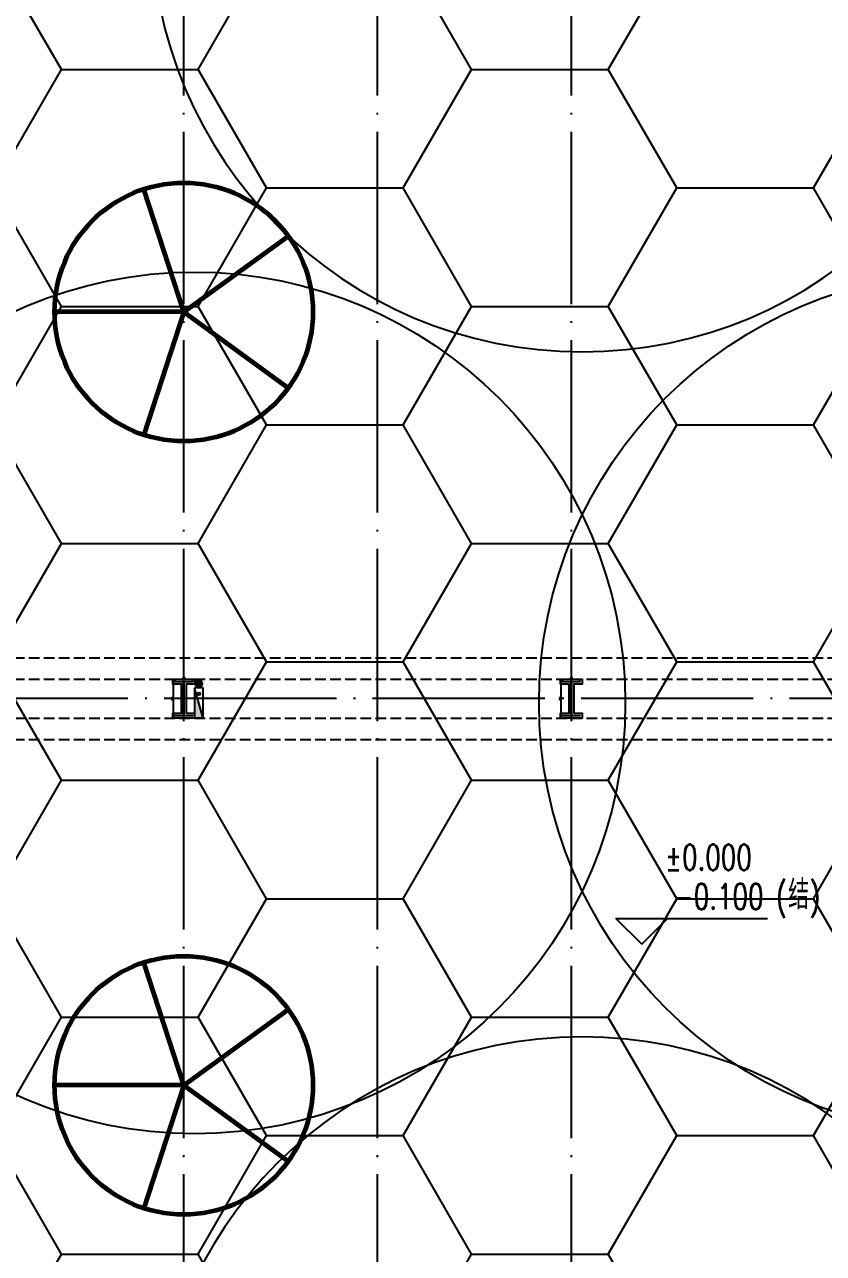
# Model space of a CAD drawing. Extents: x -821772 to -21949, y 506164 to 1049594.
# Drawn here: x -267550 to -249002, y 571942 to 600467 of the extents above; entities that cross this region are included whole.
import ezdxf
from ezdxf.xclip import XClip

# ---------------------------------------------------------------- set-up
doc = ezdxf.new("R2010")
doc.units = 0
doc.header["$LTSCALE"] = 1000
doc.header["$MEASUREMENT"] = 0
doc.header["$XCLIPFRAME"] = 2
doc.linetypes.add('10平面20250807_t3$0$DASH', pattern=[0.35, 0.25, -0.1])
doc.linetypes.add('10平面20250807_t3$0$DOTE', pattern=[2.42, 2, -0.2, 0.02, -0.2])
doc.layers.get('Defpoints').update_dxf_attribs({"color": 210})
for name, color, linetype in [('10平面20250807_t3$0$A-AXIS-DOTE', 8, '10平面20250807_t3$0$DOTE'), ('10平面20250807_t3$0$A-AXIS-DP', 8, 'Continuous'), ('10平面20250807_t3$0$A-HATCH-2', 8, 'Continuous'), ('10平面20250807_t3$0$A-LIN-V', 8, 'Continuous'), ('10平面20250807_t3$0$A-WINDOW', 8, 'Continuous'), ('10平面20250807_t3$0$AS-COLN', 8, 'Continuous'), ('10平面20250807_t3$0$AS-WALL', 8, 'Continuous'), ('10平面20250807_t3$0$PUB_TEXT', 8, 'Continuous'), ('10平面20250807_t3$0$SB_ZF消火栓', 10, 'Continuous'), ('10平面20250807_t3$0$SB_ZF消火栓M', 10, 'Continuous'), ('10平面20250807_t3$0$建-标高', 8, 'Continuous'), ('PUB_HATCH', 8, 'Continuous')]:
    doc.layers.add(name, color=color, linetype=linetype)
doc.layers.add('10平面20250807_t3$0$LG-ZF消防', color=1, linetype='Continuous', lineweight=60)
doc.styles.add('10平面20250807_t3$0$_TCH_DIM_T3', font='SIMPLEX', dxfattribs={"width": 0.705882, "bigfont": 'GBCBIG'})
doc.styles.add('10平面20250807_t3$0$A-STANDARD', font='SIMPLEX', dxfattribs={"bigfont": 'GBCBIG'})
doc.dimstyles.new('10平面20250807_t3$0$_TCH_ARCH&&10', dxfattribs={"dimtxt": 29.75, "dimasz": 10, "dimexe": 10, "dimexo": 10, "dimgap": 12.625, "dimtad": 1, "dimdec": 0, "dimzin": 0, "dimdsep": 46, "dimtxsty": '10平面20250807_t3$0$_TCH_DIM_T3', "dimblk": '10平面20250807_t3$0$_ArchTick', "dimcen": 0.09, "dimclrt": 7, "dimazin": 2, "dimtfac": 1, "dimtdec": 0, "dimtix": 1, "dimtmove": 2, "dimatfit": 3, "dimfxl": 0, "dimtolj": 1, "dimtzin": 0, "dimarcsym": 0})

# ---------------------------------------------------------------- blocks, each defined once
blk = doc.blocks.new('10平面20250807_t3$0$dote')
at = {"layer": '10平面20250807_t3$0$A-AXIS-DOTE', "ltscale": 2}
for p, q in [((-43117.8, -264080), (-43117.8, -167560.7)), ((-38617.8, -264080), (-38617.8, -167560.7)), ((-34117.8, -264080), (-34117.8, -167560.7)), ((100786.4, -220000), (-97273.6, -220000))]:
    blk.add_line(p, q, dxfattribs=at)
blk = doc.blocks.new('10平面20250807_t3$0$4324324')
at = {"layer": '10平面20250807_t3$0$A-HATCH-2', "linetype": '10平面20250807_t3$0$DASH'}
for p, q in [((-294754.2, 585770.1), (-128854.2, 585770.1)), ((-294754.2, 585270.1), (-128854.2, 585270.1)), ((-307354.2, 584369.9), (-128854.2, 584369.9)), ((-307354.2, 583869.9), (-128854.2, 583869.9))]:
    blk.add_line(p, q, dxfattribs=at)
blk = doc.blocks.new('10平面20250807_t3$0$w4324324')
at = {"layer": '10平面20250807_t3$0$A-HATCH-2', "lineweight": 60}
for q in [(-1694760, 686605), (-1697614, 684532), (-1691907, 684532), (-1696524, 681178), (-1692997, 681178)]:
    blk.add_line((-1694760, 683605), q, dxfattribs=at)
blk.add_circle((-1694760, 683605), 3000, dxfattribs=at)
blk = doc.blocks.new('10平面20250807_t3$0$342343')
at = {"layer": '10平面20250807_t3$0$A-LIN-V'}
for p in [(1048660, 63556), (1066610, 63556)]:
    blk.add_blockref('10平面20250807_t3$0$w4324324', p, dxfattribs=at)
blk = doc.blocks.new('10平面20250807_t3$0$_ArchTick')
at = {"color": 0, "linetype": 'ByBlock', "const_width": 0.4}
blk.add_lwpolyline([(-0.5, -0.5), (0.5, 0.5)], dxfattribs=at)
blk = doc.blocks.new('*D10492')
at = {"layer": '10平面20250807_t3$0$A-AXIS-DP', "color": 0, "lineweight": -2}
for p, q in [((-165054, 621030), (-165054, 621079)), ((-165054, 621069), (-164654, 621069)), ((-164654, 621030), (-164654, 621079))]:
    blk.add_line(p, q, dxfattribs=at)
at = {"layer": 'Defpoints', "color": 0}
for p in [(-165054, 621020), (-164654, 621069), (-164654, 621020)]:
    blk.add_point(p, dxfattribs=at)
at = {"layer": '10平面20250807_t3$0$A-AXIS-DP', "color": 0, "lineweight": -2, "xscale": 10, "yscale": 10, "zscale": 10, "rotation": 180}
blk.add_blockref('10平面20250807_t3$0$_ArchTick', (-165054, 621069), dxfattribs=at)
at = {"layer": '10平面20250807_t3$0$A-AXIS-DP', "color": 0, "lineweight": -2, "xscale": 10, "yscale": 10, "zscale": 10}
blk.add_blockref('10平面20250807_t3$0$_ArchTick', (-164654, 621069), dxfattribs=at)
at = {"layer": '10平面20250807_t3$0$A-AXIS-DP', "color": 7, "insert": (-164854, 621096), "char_height": 29.8, "attachment_point": 5, "style": '10平面20250807_t3$0$_TCH_DIM_T3'}
blk.add_mtext('\\A1;400', dxfattribs=at)
blk = doc.blocks.new('*D10493')
at = {"layer": '10平面20250807_t3$0$A-AXIS-DP', "color": 0, "lineweight": -2}
for p, q in [((-165064, 621020), (-165105, 621020)), ((-165095, 620220), (-165095, 621020)), ((-165064, 620220), (-165105, 620220))]:
    blk.add_line(p, q, dxfattribs=at)
at = {"layer": 'Defpoints', "color": 0}
for p in [(-165095, 621020), (-165054, 621020), (-165054, 620220)]:
    blk.add_point(p, dxfattribs=at)
at = {"layer": '10平面20250807_t3$0$A-AXIS-DP', "color": 0, "lineweight": -2, "xscale": 10, "yscale": 10, "zscale": 10}
for p, rotation in [((-165095, 621020), 90), ((-165095, 620220), 270)]:
    blk.add_blockref('10平面20250807_t3$0$_ArchTick', p, dxfattribs=dict(at, rotation=rotation))
at = {"layer": '10平面20250807_t3$0$A-AXIS-DP', "color": 7, "insert": (-165123, 620620), "char_height": 29.8, "attachment_point": 5, "rotation": 90, "style": '10平面20250807_t3$0$_TCH_DIM_T3'}
blk.add_mtext('\\A1;800', dxfattribs=at)
blk = doc.blocks.new('10平面20250807_t3$0$A$C5D961328')
at = {"layer": '10平面20250807_t3$0$SB_ZF消火栓'}
blk.add_hatch(color=256, dxfattribs=at).paths.add_polyline_path([(0, 40), (700, 40), (700, 240)])
at = {"layer": '10平面20250807_t3$0$A-LIN-V', "ltscale": 500}
blk.add_circle((350, 40), 10001, dxfattribs=at)
at = {"layer": '10平面20250807_t3$0$SB_ZF消火栓'}
for p, q in [((700, 240), (0, 240)), ((0, 240), (0, 40)), ((700, 240), (0, 40)), ((0, 40), (700, 40)), ((700, 240), (700, 40))]:
    blk.add_line(p, q, dxfattribs=at)
at = {"layer": '10平面20250807_t3$0$SB_ZF消火栓', "color": 1}
blk.add_circle((140, 140), 32.5, dxfattribs=at)
blk = doc.blocks.new('10平面20250807_t3$0$we42342343234')
at = {"layer": '10平面20250807_t3$0$LG-ZF消防'}
blk.add_circle((-263504, 585170), 50, dxfattribs=at)
at = {"layer": '10平面20250807_t3$0$SB_ZF消火栓M', "xscale": -1, "rotation": 270}
for p in [(-254644, 602520), (-254644, 566620)]:
    blk.add_blockref('10平面20250807_t3$0$A$C5D961328', p, dxfattribs=at)
at = {"layer": '10平面20250807_t3$0$SB_ZF消火栓M', "rotation": 270}
for p in [(-263644, 585070), (-245644, 585070)]:
    blk.add_blockref('10平面20250807_t3$0$A$C5D961328', p, dxfattribs=at)
blk = doc.blocks.new('10平面20250807_t3$0$234243242332')
at = {"layer": '10平面20250807_t3$0$SB_ZF消火栓'}
blk.add_blockref('10平面20250807_t3$0$we42342343234', (0, 0), dxfattribs=at)
blk = doc.blocks.new('10平面20250807_t3$0$w42343243')
at = {"layer": '10平面20250807_t3$0$A-HATCH-2'}
blk.add_lwpolyline([(-165104.2, 621070), (-164604.2, 621070), (-164604.2, 620958), (-164800.2, 620958), (-164800.2, 620282), (-164604.2, 620282), (-164604.2, 620170), (-165104.2, 620170), (-165104.2, 620282), (-164908.2, 620282), (-164908.2, 620958), (-165104.2, 620958)], close=True, dxfattribs=at)
at = {"layer": '10平面20250807_t3$0$AS-COLN', "color": 3}
blk.add_lwpolyline([(-165054.2, 621020), (-164654.2, 621020), (-164654.2, 621008), (-164850.2, 621008), (-164850.2, 620232), (-164654.2, 620232), (-164654.2, 620220), (-165054.2, 620220), (-165054.2, 620232), (-164858.2, 620232), (-164858.2, 621008), (-165054.2, 621008)], close=True, dxfattribs=at)
at = {"layer": '10平面20250807_t3$0$A-AXIS-DP'}
for p1, p2, distance, picture, middle in [((-165054.2, 620220), (-165054.2, 621020), 41.2, '*D10493', (-165122.9, 620620)), ((-165054.2, 621020), (-164654.2, 621020), 48.8, '*D10492', (-164854.2, 621096.2))]:
    dim = blk.add_aligned_dim(p1=p1, p2=p2, distance=distance, dimstyle='10平面20250807_t3$0$_TCH_ARCH&&10', dxfattribs=at)
    dim.commit()
    dim.dimension.update_dxf_attribs({"geometry": picture, "text_midpoint": middle})
blk = doc.blocks.new('10平面20250807_t3$0$42343')
at = {"layer": '10平面20250807_t3$0$A-WINDOW'}
for p in [(-99000, -35800), (-90000, -35800)]:
    blk.add_blockref('10平面20250807_t3$0$w42343243', p, dxfattribs=at)
blk = doc.blocks.new('10平面20250807_t3')
at = {"layer": '10平面20250807_t3$0$建-标高'}
for p, q in [((-253220.6, 579120), (-253820.6, 579720)), ((-253820.6, 579720), (-250300.6, 579720)), ((-253220.6, 579120), (-252620.6, 579720))]:
    blk.add_line(p, q, dxfattribs=at)
at = {"layer": '10平面20250807_t3$0$A-LIN-V', "rotation": 90}
blk.add_blockref('10平面20250807_t3$0$342343', (483306.5, 1221945), dxfattribs=at)
at = {"layer": '10平面20250807_t3$0$A-WINDOW'}
for name in ['10平面20250807_t3$0$42343', '10平面20250807_t3$0$4324324']:
    blk.add_blockref(name, (0, 0), dxfattribs=at)
at = {"layer": '10平面20250807_t3$0$AS-WALL'}
blk.add_blockref('10平面20250807_t3$0$dote', (-220736.4, 804820), dxfattribs=at)
at = {"layer": '10平面20250807_t3$0$SB_ZF消火栓', "linetype": 'Continuous'}
blk.add_blockref('10平面20250807_t3$0$234243242332', (0, 0), dxfattribs=at)
at = {"layer": '10平面20250807_t3$0$PUB_TEXT', "style": '10平面20250807_t3$0$A-STANDARD', "width": 0.705882}
for s, p in [('%%P0.000', (-252680.6, 580840)), ('-0.100', (-252480.6, 579930)), ('(', (-250100.6, 579930)), (')', (-249329.1, 579930))]:
    blk.add_text(s, height=595, dxfattribs=at).set_placement(p)
at = {"layer": '10平面20250807_t3$0$PUB_TEXT', "style": '10平面20250807_t3$0$A-STANDARD'}
blk.add_text('结', height=675.2, dxfattribs=at).set_placement((-249820.6, 579930))

msp = doc.modelspace()

# ---------------------------------------------------------------- block references
at = {"ltscale": 100}
ref = msp.add_blockref('10平面20250807_t3', (0, 0), dxfattribs=at)
XClip(ref).set_block_clipping_path([(-386212.6353242097, 506163.79756496), (-21948.7593967821, 884998.2285294847)])

# ---------------------------------------------------------------- next in the draw order: hatches: boundary and pattern name
at = {"layer": 'PUB_HATCH', "ltscale": 5000}
h = msp.add_hatch(dxfattribs=at)
h.set_pattern_fill('HONEY', color=8, scale=2000)
h.set_pattern_definition([(0, (0, 0), (4762.5, 2749.63), [3175, -6350]), (120, (0, 0), (-4762.499, 2749.631), [3175, -6350]), (60, (0, 0), (0.0006, 5499.261), [-6350, 3175])])
h.paths.add_polyline_path([(-252854.2, 548219.9), (-252854.2, 548720), (-254254.2, 548720), (-254254.2, 548219.9), (-313754.2, 548219.9), (-313754.2, 567383.2), (-296221.3, 621420), (-254254.2, 621420), (-254254.2, 620920), (-252854.2, 620920), (-252854.2, 621420), (-200254.2, 621420), (-200254.2, 620920), (-198854.2, 620920), (-198854.2, 621420), (-146254.2, 621420), (-146254.2, 620920), (-144854.2, 620920), (-144854.2, 621420), (-128054.2, 621420), (-128054.2, 548219.9), (-144854.2, 548219.9), (-144854.2, 548720), (-146254.2, 548720), (-146254.2, 548219.9), (-198854.2, 548219.9), (-198854.2, 548720), (-200254.2, 548720), (-200254.2, 548219.9)])

doc.saveas('drawing.dxf')
